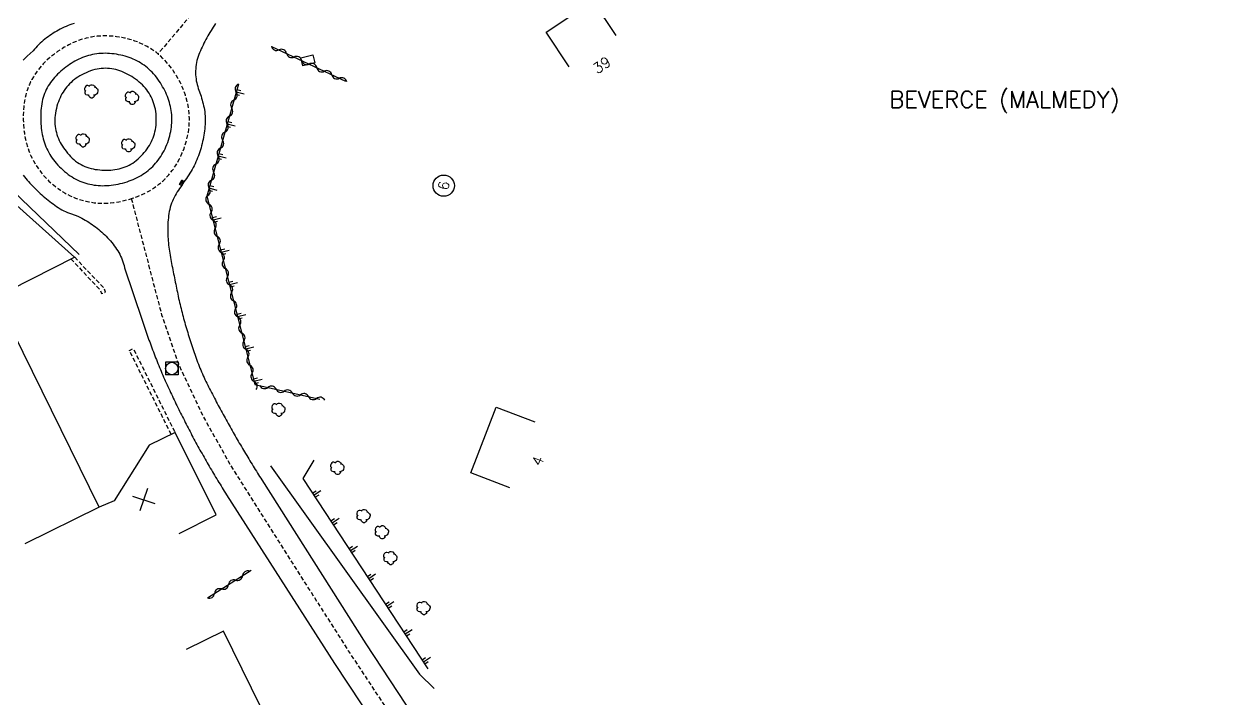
# Model space of a CAD drawing. Header units: millimetres. Extents: x 269514 to 270000, y 126091 to 127000.
# Drawn here: x 269855.4 to 270000, y 126190.9 to 126272.1 of the extents above; entities that cross this region are included whole.
import ezdxf
from ezdxf.enums import TextEntityAlignment as Align

# ---------------------------------------------------------------- set-up
doc = ezdxf.new("R2010")
doc.units = ezdxf.units.MM
doc.linetypes.add('DASHED', pattern=[0.75, 0.5, -0.25])
doc.layers.get('0').update_dxf_attribs({"linetype": 'CONTINUOUS'})
for name, color, linetype in [('W0001', 6, 'DASHED'), ('W0008', 7, 'CONTINUOUS'), ('W0017', 7, 'CONTINUOUS'), ('W0100', 7, 'CONTINUOUS'), ('W0112', 1, 'DASHED'), ('W0211', 2, 'CONTINUOUS'), ('W0300', 7, 'CONTINUOUS'), ('W0302', 3, 'CONTINUOUS'), ('W0310', 3, 'CONTINUOUS'), ('W0400', 7, 'CONTINUOUS'), ('W0420', 7, 'CONTINUOUS'), ('W0980', 7, 'CONTINUOUS'), ('W0991', 7, 'CONTINUOUS'), ('W1102', 7, 'CONTINUOUS'), ('W1471', 7, 'CONTINUOUS')]:
    doc.layers.add(name, color=color, linetype=linetype)
doc.styles.get("Standard").update_dxf_attribs({"font": 'romans.shx', "width": 0.85})

# ---------------------------------------------------------------- blocks, each defined once
blk = doc.blocks.new('T300')
for p, q in [((-0.8, 0.51), (-0.86, 0.34)), ((-0.86, 0.34), (-0.86, 0.17)), ((-0.86, 0.17), (-0.74, 0.06)), ((-0.69, 0.63), (-0.8, 0.51)), ((-0.8, -0.06), (-0.74, 0.06)), ((-0.74, 0.06), (-0.69, 0.11)), ((-0.57, 0.69), (-0.69, 0.63)), ((-0.46, 0.69), (-0.57, 0.69)), ((-0.29, 0.63), (-0.46, 0.69)), ((-0.29, 0.63), (-0.17, 0.74)), ((-0.23, 0.57), (-0.29, 0.63)), ((-0.17, 0.74), (-0.06, 0.8)), ((-0.06, 0.8), (0.06, 0.8)), ((0.06, 0.8), (0.23, 0.74)), ((0.23, 0.74), (0.34, 0.63)), ((0.34, 0.63), (0.4, 0.51)), ((0.46, 0.46), (0.34, 0.46)), ((0.4, 0.51), (0.4, 0.46)), ((0.57, 0.4), (0.46, 0.46)), ((0.57, 0.4), (0.69, 0.29)), ((0.69, 0.29), (0.74, 0.17)), ((0.74, 0.06), (0.69, -0.17)), ((0.74, 0.17), (0.74, 0.06)), ((-0.8, -0.17), (-0.8, -0.06)), ((-0.8, -0.23), (-0.8, -0.17)), ((-0.74, -0.34), (-0.8, -0.23)), ((-0.69, -0.4), (-0.74, -0.34)), ((-0.51, -0.46), (-0.69, -0.4)), ((-0.4, -0.46), (-0.51, -0.46)), ((-0.4, -0.46), (-0.34, -0.46)), ((-0.34, -0.46), (-0.34, -0.4)), ((-0.34, -0.51), (-0.34, -0.46)), ((-0.29, -0.63), (-0.34, -0.51)), ((-0.17, -0.74), (-0.29, -0.63)), ((-0.06, -0.8), (-0.17, -0.74)), ((0.06, -0.8), (-0.06, -0.8)), ((0.17, -0.74), (0.06, -0.8)), ((0.23, -0.69), (0.17, -0.74)), ((0.29, -0.46), (0.23, -0.46)), ((0.29, -0.63), (0.23, -0.69)), ((0.46, -0.4), (0.29, -0.46)), ((0.34, -0.51), (0.29, -0.63)), ((0.34, -0.51), (0.34, -0.46)), ((0.57, -0.34), (0.46, -0.4)), ((0.63, -0.29), (0.57, -0.34)), ((0.69, -0.17), (0.63, -0.29))]:
    blk.add_line(p, q)
blk = doc.blocks.new('T400')
for p, q in [((-0.15, 0.3), (0.15, 0.3)), ((-0.15, -0.25), (-0.15, 0.3)), ((-0.15, 0.15), (0.15, 0.15)), ((-0.15, 0), (0.15, 0)), ((0.15, 0.3), (0.15, -0.25)), ((-0.15, -0.15), (0.15, -0.15)), ((-0.15, -0.25), (-0.15, -0.3)), ((-0.15, -0.3), (0.15, -0.3)), ((0.15, -0.3), (0.15, -0.25))]:
    blk.add_line(p, q)
blk = doc.blocks.new('T420')
for p, q in [((0.75, 0.75), (-0.75, 0.75)), ((-0.75, 0.75), (-0.75, -0.75)), ((0.75, 0.75), (0.75, -0.75)), ((0.75, -0.75), (-0.75, -0.75))]:
    blk.add_line(p, q)
blk.add_ellipse((0, 0), major_axis=(-0.53, 0.53), ratio=1, start_param=3.926991, end_param=10.210176)
blk = doc.blocks.new('t310o')
at = {"color": 0, "linetype": 'Continuous'}
for centre, start, end in [((-0.5, 0.38), 216.8699, 323.1304), ((0.5, -0.37), 36.8699, 143.1303)]:
    blk.add_arc(centre, 0.625, start, end, dxfattribs=at)
blk = doc.blocks.new('t991o')
at = {"color": 0, "linetype": 'Continuous'}
for p, q in [((-1, 1), (1, -1)), ((-1, -1), (1, 1))]:
    blk.add_line(p, q, dxfattribs=at)
blk = doc.blocks.new('t211o')
at = {"color": 0, "linetype": 'Continuous'}
for p, q in [((-0.29, 0.5), (-0.29, 0)), ((0, 1), (0, 0)), ((0.29, 0.5), (0.29, 0))]:
    blk.add_line(p, q, dxfattribs=at)
blk = doc.blocks.new('T1471')
at = {"color": 0, "linetype": 'Continuous', "flags": 128}
blk.add_lwpolyline([(-0.75, -0.5), (-0.75, 0.5), (0.75, 0.5), (0.75, -0.5), (-0.75, -0.5)], dxfattribs=at)

msp = doc.modelspace()

# ---------------------------------------------------------------- linework, layer by layer
at = {"layer": 'W0001', "flags": 128}
for points in [[(270000, 126328.92), (269995.69, 126327.04), (269989.01, 126324.62), (269982.38, 126322.34), (269968.97, 126317.66), (269958.26, 126313.8), (269949.69, 126310.77), (269944.67, 126308.99), (269938.72, 126306.7), (269934.11, 126304.74), (269928.12, 126301.96), (269921.81, 126298.94), (269909.59, 126293.12), (269897.71, 126287.45), (269887.27, 126282.47), (269884.26, 126280.85), (269880.1, 126277.93), (269876.53, 126274.41), (269871.49, 126268.46)], [(269868.29, 126251.05), (269871.93, 126237.08), (269873.95, 126231.18), (269876.88, 126224.94), (269880.24, 126218.96), (269883.5, 126213.76), (269887.94, 126206.78), (269894.4, 126196.65), (269906.21, 126178.73), (269912.78, 126168.95), (269917.49, 126162.05), (269922.03, 126153.88), (269926.58, 126143.86), (269932.59, 126122.41)]]:
    msp.add_lwpolyline(points, dxfattribs=at)
msp.add_lwpolyline([(269868.1, 126250.99), (269868.42, 126251.09), (269868.74, 126251.2), (269869.05, 126251.32), (269869.36, 126251.44), (269869.66, 126251.58), (269869.96, 126251.72), (269870.25, 126251.87), (269870.54, 126252.04), (269870.82, 126252.21), (269871.09, 126252.39), (269871.35, 126252.58), (269871.61, 126252.78), (269871.87, 126252.99), (269872.11, 126253.21), (269872.35, 126253.44), (269872.58, 126253.67), (269872.8, 126253.92), (269873.01, 126254.17), (269873.21, 126254.43), (269873.41, 126254.7), (269873.59, 126254.98), (269873.77, 126255.26), (269873.94, 126255.55), (269874.09, 126255.85), (269874.24, 126256.15), (269874.38, 126256.46), (269874.52, 126256.78), (269874.64, 126257.1), (269874.75, 126257.43), (269874.85, 126257.75), (269874.95, 126258.08), (269875.02, 126258.4), (269875.09, 126258.73), (269875.15, 126259.05), (269875.2, 126259.38), (269875.23, 126259.71), (269875.26, 126260.03), (269875.27, 126260.36), (269875.27, 126260.68), (269875.26, 126261), (269875.24, 126261.32), (269875.21, 126261.64), (269875.17, 126261.96), (269875.11, 126262.27), (269875.05, 126262.59), (269874.98, 126262.9), (269874.89, 126263.2), (269874.8, 126263.51), (269874.7, 126263.81), (269874.58, 126264.11), (269874.46, 126264.4), (269874.33, 126264.7), (269874.19, 126264.98), (269874.05, 126265.27), (269873.89, 126265.55), (269873.73, 126265.83), (269873.55, 126266.11), (269873.37, 126266.38), (269873.18, 126266.66), (269872.97, 126266.94), (269872.75, 126267.21), (269872.53, 126267.47), (269872.3, 126267.71), (269872.06, 126267.95), (269871.82, 126268.18), (269871.56, 126268.4), (269871.31, 126268.61), (269871.04, 126268.81), (269870.77, 126268.99), (269870.49, 126269.17), (269870.21, 126269.34), (269869.92, 126269.49), (269869.63, 126269.64), (269869.33, 126269.77), (269869.03, 126269.89), (269868.72, 126270.01), (269868.42, 126270.11), (269868.1, 126270.21), (269867.79, 126270.29), (269867.47, 126270.36), (269867.15, 126270.43), (269866.83, 126270.48), (269866.5, 126270.53), (269866.17, 126270.57), (269865.83, 126270.6), (269865.49, 126270.62), (269865.16, 126270.63), (269864.82, 126270.62), (269864.49, 126270.6), (269864.16, 126270.58), (269863.83, 126270.54), (269863.51, 126270.49), (269863.19, 126270.42), (269862.87, 126270.35), (269862.56, 126270.27), (269862.25, 126270.18), (269861.95, 126270.07), (269861.65, 126269.96), (269861.35, 126269.84), (269861.06, 126269.71), (269860.78, 126269.57), (269860.5, 126269.42), (269860.22, 126269.26), (269859.95, 126269.09), (269859.69, 126268.92), (269859.42, 126268.74), (269859.17, 126268.56), (269858.91, 126268.36), (269858.66, 126268.16), (269858.42, 126267.95), (269858.17, 126267.73), (269857.93, 126267.5), (269857.7, 126267.27), (269857.48, 126267.03), (269857.27, 126266.78), (269857.06, 126266.52), (269856.86, 126266.25), (269856.67, 126265.97), (269856.5, 126265.69), (269856.33, 126265.4), (269856.17, 126265.1), (269856.03, 126264.79), (269855.9, 126264.48), (269855.78, 126264.16), (269855.67, 126263.83), (269855.58, 126263.49), (269855.5, 126263.15), (269855.44, 126262.81), (269855.38, 126262.46), (269855.35, 126262.11), (269855.32, 126261.78), (269855.31, 126261.47), (269855.29, 126261.15), (269855.29, 126260.84), (269855.29, 126260.52), (269855.3, 126260.21), (269855.32, 126259.89), (269855.34, 126259.58), (269855.37, 126259.27), (269855.42, 126258.95), (269855.47, 126258.64), (269855.52, 126258.33), (269855.59, 126258.02), (269855.67, 126257.71), (269855.76, 126257.4), (269855.86, 126257.09), (269855.96, 126256.79), (269856.08, 126256.48), (269856.21, 126256.18), (269856.36, 126255.89), (269856.51, 126255.6), (269856.67, 126255.31), (269856.85, 126255.02), (269857.03, 126254.74), (269857.23, 126254.47), (269857.44, 126254.2), (269857.66, 126253.93), (269857.89, 126253.67), (269858.13, 126253.42), (269858.38, 126253.17), (269858.65, 126252.93), (269858.92, 126252.7), (269859.19, 126252.48), (269859.47, 126252.27), (269859.76, 126252.07), (269860.05, 126251.88), (269860.34, 126251.7), (269860.64, 126251.54), (269860.95, 126251.39), (269861.25, 126251.25), (269861.56, 126251.12), (269861.88, 126251), (269862.2, 126250.9), (269862.52, 126250.81), (269862.84, 126250.73), (269863.16, 126250.66), (269863.49, 126250.61), (269863.82, 126250.56), (269864.15, 126250.53), (269864.48, 126250.51), (269864.81, 126250.5), (269865.14, 126250.51), (269865.47, 126250.52), (269865.8, 126250.54), (269866.13, 126250.58), (269866.46, 126250.62), (269866.79, 126250.68), (269867.12, 126250.74), (269867.44, 126250.82), (269867.77, 126250.9)], close=True, dxfattribs=at)
at = {"layer": 'W0008', "flags": 128}
for points in [[(269861.4, 126272.13), (269861.15, 126272.05), (269860.91, 126271.96), (269860.67, 126271.87), (269860.43, 126271.77), (269860.19, 126271.67), (269859.97, 126271.56), (269859.74, 126271.45), (269859.52, 126271.33), (269859.31, 126271.21), (269859.09, 126271.08), (269858.88, 126270.95), (269858.67, 126270.81), (269858.47, 126270.67), (269858.27, 126270.53), (269858.07, 126270.38), (269857.88, 126270.23), (269857.69, 126270.07), (269857.51, 126269.9), (269857.32, 126269.74), (269857.14, 126269.56), (269856.97, 126269.39), (269856.8, 126269.2), (269856.63, 126269.02), (269856.46, 126268.82), (269855.75, 126268.2), (269855.61, 126268.03), (269855.45, 126267.86), (269855.29, 126267.7)], [(269878.42, 126272.1), (269878.28, 126271.9), (269878.15, 126271.69), (269878.01, 126271.48), (269877.88, 126271.26), (269877.75, 126271.05), (269877.63, 126270.84), (269877.5, 126270.62), (269877.38, 126270.4), (269877.26, 126270.18), (269877.14, 126269.96), (269877.03, 126269.74), (269876.92, 126269.51), (269876.81, 126269.28), (269876.7, 126269.06), (269876.6, 126268.83), (269876.5, 126268.6), (269876.41, 126268.37), (269876.33, 126268.13), (269876.26, 126267.89), (269876.19, 126267.65), (269876.14, 126267.41), (269876.1, 126267.17), (269876.06, 126266.92), (269876.04, 126266.67), (269876.03, 126266.43), (269876.02, 126266.19), (269876.03, 126265.95), (269876.05, 126265.71), (269876.08, 126265.47), (269876.11, 126265.24), (269876.16, 126265), (269876.21, 126264.77), (269876.28, 126264.54), (269876.35, 126264.31), (269876.69, 126263.37), (269876.75, 126263.14), (269876.81, 126262.91), (269876.87, 126262.68), (269876.92, 126262.45), (269876.98, 126262.22), (269877.04, 126261.99), (269877.1, 126261.76), (269877.13, 126261.5), (269877.15, 126261.25), (269877.17, 126260.99), (269877.18, 126260.74), (269877.18, 126260.48), (269877.18, 126260.22), (269877.17, 126259.97), (269877.15, 126259.71), (269877.12, 126259.46), (269877.09, 126259.2), (269877.05, 126258.94), (269877.01, 126258.69), (269876.97, 126258.43), (269876.92, 126258.18), (269876.87, 126257.93), (269876.81, 126257.67), (269876.75, 126257.42), (269876.68, 126257.18), (269876.61, 126256.93), (269876.54, 126256.68), (269876.45, 126256.44), (269876.36, 126256.19), (269876.27, 126255.95), (269876.17, 126255.71), (269876.07, 126255.48), (269875.96, 126255.24), (269875.84, 126255.01), (269875.72, 126254.79), (269875.6, 126254.56), (269875.47, 126254.34), (269875.34, 126254.12), (269875.2, 126253.91), (269875.06, 126253.69), (269874.91, 126253.48), (269874.75, 126253.28), (269874.6, 126253.07), (269874.26, 126252.48), (269874.1, 126252.27), (269873.95, 126252.07), (269873.81, 126251.85), (269873.68, 126251.64), (269873.55, 126251.42), (269873.43, 126251.19), (269873.33, 126250.96), (269873.23, 126250.73), (269873.14, 126250.49), (269873.06, 126250.25), (269872.98, 126250.01), (269872.92, 126249.76), (269872.86, 126249.51), (269872.82, 126249.25), (269872.78, 126248.99), (269872.75, 126248.74), (269872.72, 126248.49), (269872.7, 126248.23), (269872.68, 126247.98), (269872.67, 126247.73), (269872.67, 126247.47), (269872.67, 126247.22), (269872.67, 126246.97), (269872.68, 126246.72), (269872.69, 126246.47), (269872.71, 126246.22), (269872.73, 126245.97), (269872.75, 126245.72), (269872.78, 126245.47), (269872.81, 126245.22), (269872.84, 126244.97), (269872.87, 126244.73), (269872.91, 126244.48), (269872.95, 126244.23), (269872.99, 126243.98), (269873.04, 126243.73), (269873.08, 126243.49), (269873.13, 126243.24), (269873.18, 126242.99), (269873.23, 126242.75), (269873.28, 126242.5), (269873.33, 126242.25), (269873.38, 126242.01), (269873.43, 126241.76), (269873.48, 126241.51), (269873.53, 126241.27), (269873.58, 126241.02), (269873.63, 126240.77), (269873.68, 126240.53), (269873.73, 126240.28), (269873.78, 126240.03), (269873.83, 126239.79), (269873.88, 126239.54), (269873.93, 126239.3), (269873.98, 126239.05), (269874.04, 126238.81), (269874.09, 126238.56), (269874.15, 126238.32), (269874.21, 126238.07), (269874.27, 126237.83), (269874.33, 126237.59), (269874.39, 126237.35), (269874.45, 126237.1), (269874.52, 126236.86), (269874.58, 126236.62), (269874.65, 126236.38), (269874.71, 126236.14), (269874.78, 126235.9), (269874.85, 126235.65), (269874.92, 126235.41), (269874.99, 126235.17), (269875.07, 126234.93), (269875.14, 126234.7), (269875.21, 126234.46), (269875.29, 126234.22), (269875.37, 126233.98), (269875.44, 126233.74), (269875.52, 126233.5), (269875.6, 126233.27), (269875.68, 126233.03), (269875.76, 126232.79), (269875.85, 126232.55), (269875.93, 126232.32), (269876.02, 126232.08), (269876.1, 126231.85), (269876.19, 126231.61), (269876.27, 126231.38), (269876.36, 126231.14), (269876.45, 126230.91), (269876.55, 126230.67), (269876.64, 126230.44), (269876.74, 126230.21), (269876.84, 126229.98), (269876.94, 126229.75), (269877.05, 126229.52), (269877.15, 126229.3), (269877.26, 126229.07), (269877.37, 126228.85), (269877.48, 126228.62), (269877.59, 126228.4), (269877.71, 126228.17), (269877.82, 126227.95), (269877.94, 126227.73), (269878.05, 126227.51), (269878.17, 126227.28), (269878.28, 126227.06), (269878.4, 126226.84), (269878.51, 126226.62), (269878.63, 126226.4), (269878.75, 126226.18), (269878.86, 126225.97), (269878.98, 126225.75), (269879.1, 126225.53), (269879.22, 126225.31), (269879.34, 126225.09), (269879.45, 126224.88), (269879.57, 126224.66), (269879.69, 126224.44), (269879.81, 126224.23), (269879.93, 126224.01), (269880.05, 126223.79), (269880.18, 126223.58), (269880.3, 126223.36), (269880.42, 126223.15), (269880.54, 126222.93), (269880.66, 126222.72), (269880.79, 126222.5), (269880.91, 126222.29), (269881.04, 126222.07), (269881.16, 126221.86), (269881.28, 126221.64), (269881.41, 126221.43), (269881.54, 126221.22), (269881.66, 126221), (269881.79, 126220.79), (269881.91, 126220.58), (269882.04, 126220.37), (269882.17, 126220.15), (269882.3, 126219.94), (269882.43, 126219.73), (269882.55, 126219.52), (269882.68, 126219.31), (269882.81, 126219.1), (269882.94, 126218.88), (269883.07, 126218.67), (269883.2, 126218.46), (269883.34, 126218.25), (269883.47, 126218.04), (269883.6, 126217.83), (269883.73, 126217.62), (269883.86, 126217.41), (269884, 126217.21), (269896.51, 126197.49), (269910.98, 126175.49)], [(269855.26, 126253.86), (269855.42, 126253.67), (269855.58, 126253.48), (269855.74, 126253.29), (269855.91, 126253.1), (269856.08, 126252.92), (269856.25, 126252.73), (269856.42, 126252.55), (269856.6, 126252.37), (269856.78, 126252.2), (269856.96, 126252.02), (269857.14, 126251.85), (269857.32, 126251.68), (269857.51, 126251.52), (269857.7, 126251.35), (269857.89, 126251.19), (269858.08, 126251.03), (269858.28, 126250.87), (269858.47, 126250.71), (269858.67, 126250.56), (269858.88, 126250.41), (269859.08, 126250.26), (269859.28, 126250.11), (269859.49, 126249.97), (269859.71, 126249.84), (269859.93, 126249.71), (269860.15, 126249.6), (269860.38, 126249.49), (269860.61, 126249.4), (269860.84, 126249.31), (269861.08, 126249.23), (269861.87, 126248.93), (269862.1, 126248.82), (269862.32, 126248.7), (269862.54, 126248.59), (269862.75, 126248.46), (269862.96, 126248.34), (269863.17, 126248.21), (269863.38, 126248.07), (269863.58, 126247.94), (269863.78, 126247.79), (269863.98, 126247.65), (269864.17, 126247.5), (269864.36, 126247.35), (269864.55, 126247.19), (269864.73, 126247.03), (269864.91, 126246.86), (269865.09, 126246.69), (269865.26, 126246.52), (269865.43, 126246.34), (269865.6, 126246.16), (269865.77, 126245.97), (269865.93, 126245.78), (269866.09, 126245.59), (269866.24, 126245.39), (269866.38, 126245.19), (269866.52, 126244.99), (269866.65, 126244.78), (269866.77, 126244.57), (269866.89, 126244.35), (269866.99, 126244.14), (269867.09, 126243.91), (269867.18, 126243.69), (269867.27, 126243.46), (269867.34, 126243.22), (269867.41, 126242.99), (269867.47, 126242.74), (269869.6, 126236.44), (269869.68, 126236.2), (269869.76, 126235.96), (269869.84, 126235.72), (269869.92, 126235.48), (269870, 126235.24), (269870.08, 126235), (269870.16, 126234.76), (269870.25, 126234.52), (269870.33, 126234.28), (269870.41, 126234.04), (269870.5, 126233.81), (269870.59, 126233.57), (269870.67, 126233.33), (269870.76, 126233.09), (269870.85, 126232.86), (269870.94, 126232.62), (269871.03, 126232.39), (269871.12, 126232.15), (269871.21, 126231.91), (269871.31, 126231.68), (269871.4, 126231.45), (269871.49, 126231.21), (269871.59, 126230.98), (269871.69, 126230.74), (269871.78, 126230.51), (269871.88, 126230.28), (269871.98, 126230.05), (269872.08, 126229.81), (269872.18, 126229.58), (269872.28, 126229.35), (269872.38, 126229.12), (269872.49, 126228.89), (269872.59, 126228.66), (269872.69, 126228.43), (269872.8, 126228.2), (269872.91, 126227.97), (269873.01, 126227.74), (269873.12, 126227.51), (269873.23, 126227.28), (269873.33, 126227.06), (269873.44, 126226.83), (269873.55, 126226.6), (269873.66, 126226.38), (269873.77, 126226.15), (269873.88, 126225.93), (269873.99, 126225.7), (269874.1, 126225.48), (269874.21, 126225.25), (269874.33, 126225.03), (269874.44, 126224.8), (269874.55, 126224.58), (269874.67, 126224.35), (269874.78, 126224.13), (269874.89, 126223.91), (269875.01, 126223.68), (269875.13, 126223.46), (269875.24, 126223.24), (269875.36, 126223.02), (269875.48, 126222.79), (269875.59, 126222.57), (269875.71, 126222.35), (269875.83, 126222.13), (269875.95, 126221.91), (269876.07, 126221.69), (269876.19, 126221.47), (269876.31, 126221.25), (269876.43, 126221.03), (269876.55, 126220.81), (269876.67, 126220.59), (269876.8, 126220.37), (269876.92, 126220.15), (269877.04, 126219.93), (269877.17, 126219.72), (269877.29, 126219.5), (269877.42, 126219.28), (269877.54, 126219.06), (269877.67, 126218.85), (269877.79, 126218.63), (269877.92, 126218.41), (269878.05, 126218.2), (269878.18, 126217.98), (269878.31, 126217.77), (269878.43, 126217.55), (269878.56, 126217.34), (269878.69, 126217.12), (269878.82, 126216.91), (269878.96, 126216.69), (269879.09, 126216.48), (269879.22, 126216.26), (269879.35, 126216.05), (269879.48, 126215.84), (269879.62, 126215.62), (269879.75, 126215.41), (269892.73, 126195.11), (269907.44, 126172.88)]]:
    msp.add_lwpolyline(points, dxfattribs=at)
msp.add_lwpolyline([(269867.51, 126253), (269867.77, 126253.09), (269868.03, 126253.18), (269868.28, 126253.27), (269868.53, 126253.37), (269868.77, 126253.48), (269869.01, 126253.59), (269869.24, 126253.72), (269869.46, 126253.84), (269869.68, 126253.98), (269869.89, 126254.12), (269870.1, 126254.27), (269870.3, 126254.42), (269870.49, 126254.58), (269870.68, 126254.75), (269870.86, 126254.93), (269871.04, 126255.11), (269871.21, 126255.3), (269871.37, 126255.49), (269871.53, 126255.69), (269871.68, 126255.9), (269871.83, 126256.12), (269871.97, 126256.34), (269872.1, 126256.57), (269872.23, 126256.81), (269872.35, 126257.05), (269872.46, 126257.3), (269872.57, 126257.56), (269872.67, 126257.82), (269872.76, 126258.09), (269872.84, 126258.35), (269872.91, 126258.61), (269872.98, 126258.87), (269873.03, 126259.13), (269873.08, 126259.39), (269873.11, 126259.64), (269873.14, 126259.9), (269873.16, 126260.15), (269873.17, 126260.4), (269873.17, 126260.65), (269873.16, 126260.9), (269873.15, 126261.15), (269873.12, 126261.4), (269873.09, 126261.65), (269873.05, 126261.89), (269873, 126262.13), (269872.94, 126262.38), (269872.88, 126262.62), (269872.8, 126262.86), (269872.72, 126263.1), (269872.63, 126263.34), (269872.53, 126263.57), (269872.43, 126263.81), (269872.31, 126264.05), (269872.19, 126264.28), (269872.06, 126264.51), (269871.93, 126264.74), (269871.78, 126264.98), (269871.63, 126265.2), (269871.47, 126265.43), (269871.31, 126265.65), (269871.14, 126265.86), (269870.97, 126266.07), (269870.79, 126266.26), (269870.6, 126266.44), (269870.41, 126266.62), (269870.22, 126266.79), (269870.02, 126266.95), (269869.82, 126267.1), (269869.61, 126267.24), (269869.39, 126267.38), (269869.18, 126267.51), (269868.96, 126267.63), (269868.73, 126267.74), (269868.5, 126267.84), (269868.26, 126267.94), (269868.02, 126268.03), (269867.78, 126268.11), (269867.53, 126268.18), (269867.28, 126268.25), (269867.02, 126268.31), (269866.76, 126268.36), (269866.5, 126268.41), (269866.23, 126268.45), (269865.96, 126268.48), (269865.68, 126268.51), (269865.42, 126268.52), (269865.15, 126268.53), (269864.89, 126268.52), (269864.63, 126268.51), (269864.37, 126268.49), (269864.12, 126268.46), (269863.87, 126268.42), (269863.62, 126268.37), (269863.38, 126268.31), (269863.13, 126268.25), (269862.89, 126268.18), (269862.66, 126268.1), (269862.42, 126268.01), (269862.19, 126267.91), (269861.96, 126267.81), (269861.73, 126267.69), (269861.51, 126267.58), (269861.29, 126267.45), (269861.07, 126267.32), (269860.85, 126267.17), (269860.64, 126267.03), (269860.42, 126266.87), (269860.21, 126266.71), (269860, 126266.54), (269859.8, 126266.37), (269859.6, 126266.19), (269859.41, 126266.01), (269859.23, 126265.82), (269859.05, 126265.63), (269858.88, 126265.44), (269858.73, 126265.24), (269858.57, 126265.03), (269858.43, 126264.82), (269858.3, 126264.61), (269858.17, 126264.39), (269858.06, 126264.17), (269857.95, 126263.94), (269857.85, 126263.71), (269857.76, 126263.47), (269857.68, 126263.23), (269857.62, 126262.98), (269857.56, 126262.72), (269857.51, 126262.46), (269857.47, 126262.19), (269857.44, 126261.92), (269857.42, 126261.65), (269857.4, 126261.37), (269857.39, 126261.1), (269857.39, 126260.83), (269857.39, 126260.56), (269857.4, 126260.3), (269857.41, 126260.03), (269857.43, 126259.77), (269857.46, 126259.51), (269857.49, 126259.25), (269857.53, 126259), (269857.58, 126258.75), (269857.64, 126258.5), (269857.7, 126258.25), (269857.77, 126258.01), (269857.85, 126257.76), (269857.93, 126257.52), (269858.02, 126257.29), (269858.13, 126257.06), (269858.24, 126256.83), (269858.35, 126256.6), (269858.48, 126256.37), (269858.62, 126256.15), (269858.76, 126255.93), (269858.92, 126255.72), (269859.08, 126255.51), (269859.25, 126255.3), (269859.43, 126255.09), (269859.63, 126254.89), (269859.83, 126254.7), (269860.04, 126254.5), (269860.26, 126254.31), (269860.48, 126254.14), (269860.7, 126253.97), (269860.93, 126253.81), (269861.16, 126253.66), (269861.39, 126253.53), (269861.62, 126253.4), (269861.85, 126253.28), (269862.09, 126253.17), (269862.33, 126253.08), (269862.57, 126252.99), (269862.81, 126252.91), (269863.06, 126252.84), (269863.3, 126252.78), (269863.55, 126252.73), (269863.8, 126252.68), (269864.05, 126252.65), (269864.31, 126252.63), (269864.57, 126252.61), (269864.82, 126252.6), (269865.08, 126252.61), (269865.35, 126252.62), (269865.61, 126252.64), (269865.88, 126252.66), (269866.15, 126252.7), (269866.41, 126252.75), (269866.69, 126252.8), (269866.96, 126252.86), (269867.23, 126252.93)], close=True, dxfattribs=at)
at = {"layer": 'W0017', "flags": 128}
msp.add_lwpolyline([(269861.18, 126255.92), (269861.38, 126255.74), (269861.58, 126255.57), (269861.8, 126255.41), (269862.02, 126255.27), (269862.24, 126255.14), (269862.47, 126255.03), (269862.71, 126254.92), (269862.95, 126254.83), (269863.19, 126254.75), (269863.44, 126254.68), (269863.7, 126254.62), (269863.95, 126254.57), (269864.22, 126254.54), (269864.49, 126254.51), (269864.76, 126254.49), (269865.02, 126254.48), (269865.29, 126254.47), (269865.55, 126254.48), (269865.81, 126254.49), (269866.07, 126254.52), (269866.32, 126254.55), (269866.57, 126254.59), (269866.82, 126254.64), (269867.07, 126254.71), (269867.31, 126254.78), (269867.54, 126254.87), (269867.78, 126254.96), (269868.01, 126255.08), (269868.23, 126255.2), (269868.46, 126255.33), (269868.67, 126255.49), (269868.89, 126255.65), (269869.1, 126255.83), (269869.3, 126256.02), (269869.49, 126256.21), (269869.68, 126256.41), (269869.85, 126256.61), (269870.02, 126256.82), (269870.18, 126257.03), (269870.32, 126257.24), (269870.46, 126257.46), (269870.59, 126257.68), (269870.7, 126257.91), (269870.81, 126258.14), (269870.91, 126258.37), (269870.99, 126258.61), (269871.07, 126258.86), (269871.13, 126259.1), (269871.19, 126259.36), (269871.23, 126259.62), (269871.26, 126259.88), (269871.28, 126260.14), (269871.29, 126260.42), (269871.29, 126260.69), (269871.28, 126260.97), (269871.26, 126261.26), (269871.22, 126261.53), (269871.18, 126261.8), (269871.12, 126262.06), (269871.05, 126262.32), (269870.97, 126262.57), (269870.89, 126262.81), (269870.79, 126263.05), (269870.68, 126263.28), (269870.56, 126263.5), (269870.43, 126263.72), (269870.29, 126263.93), (269870.14, 126264.14), (269869.98, 126264.34), (269869.8, 126264.54), (269869.62, 126264.72), (269869.43, 126264.91), (269869.23, 126265.08), (269869.02, 126265.25), (269868.8, 126265.42), (269868.57, 126265.58), (269868.34, 126265.73), (269868.1, 126265.87), (269867.87, 126266), (269867.63, 126266.12), (269867.39, 126266.23), (269867.15, 126266.33), (269866.91, 126266.42), (269866.67, 126266.5), (269866.42, 126266.57), (269866.18, 126266.62), (269865.93, 126266.67), (269865.68, 126266.7), (269865.43, 126266.72), (269865.18, 126266.73), (269864.93, 126266.72), (269864.67, 126266.7), (269864.42, 126266.67), (269864.16, 126266.63), (269863.9, 126266.57), (269863.63, 126266.5), (269863.37, 126266.41), (269863.1, 126266.31), (269862.84, 126266.2), (269862.58, 126266.08), (269862.33, 126265.95), (269862.1, 126265.82), (269861.87, 126265.67), (269861.65, 126265.53), (269861.44, 126265.37), (269861.23, 126265.21), (269861.04, 126265.04), (269860.86, 126264.86), (269860.68, 126264.67), (269860.52, 126264.48), (269860.36, 126264.28), (269860.21, 126264.07), (269860.07, 126263.86), (269859.94, 126263.64), (269859.82, 126263.41), (269859.71, 126263.18), (269859.6, 126262.94), (269859.51, 126262.69), (269859.42, 126262.44), (269859.34, 126262.17), (269859.27, 126261.91), (269859.21, 126261.63), (269859.16, 126261.35), (269859.12, 126261.07), (269859.09, 126260.79), (269859.08, 126260.52), (269859.08, 126260.25), (269859.09, 126259.99), (269859.12, 126259.73), (269859.16, 126259.48), (269859.21, 126259.23), (269859.27, 126258.99), (269859.34, 126258.75), (269859.42, 126258.51), (269859.52, 126258.28), (269859.62, 126258.05), (269859.74, 126257.82), (269859.86, 126257.6), (269860, 126257.38), (269860.14, 126257.16), (269860.29, 126256.95), (269860.45, 126256.74), (269860.62, 126256.53), (269860.8, 126256.32), (269860.98, 126256.12)], close=True, dxfattribs=at)
at = {"layer": 'W0100', "flags": 128}
for points in [[(269920.98, 126266.9), (269918.2, 126271.06), (269923.83, 126274.82), (269926.6, 126270.66)], [(269874.03, 126210.77), (269878.5, 126213.01), (269873.55, 126222.9), (269870.45, 126221.38), (269866.21, 126214.71), (269864.43, 126213.93), (269854.11, 126234.91), (269853.27, 126234.5), (269851.16, 126238.78), (269861.45, 126244.02), (269853.34, 126251.26), (269837.76, 126243.37), (269835.13, 126248.55), (269833.77, 126247.86), (269829.06, 126257.14)], [(269913.82, 126216.26), (269909.15, 126218.05), (269912.18, 126225.96), (269916.85, 126224.18)], [(269881.62, 126183.09), (269886.11, 126185.29), (269879.37, 126199.03), (269874.88, 126196.83)]]:
    msp.add_lwpolyline(points, dxfattribs=at)
at = {"layer": 'W0112', "flags": 128}
for points in [[(269861.02, 126243.8), (269864.56, 126240.03), (269864.72, 126239.62), (269865.19, 126239.8), (269865, 126240.3), (269861.45, 126244.02)], [(269873.09, 126222.68), (269868.05, 126232.8), (269868.51, 126233.03), (269873.55, 126222.9)]]:
    msp.add_lwpolyline(points, dxfattribs=at)
at = {"layer": 'W0211', "flags": 128}
msp.add_lwpolyline([(269885.05, 126218.91), (269902.97, 126193.84), (269904.74, 126192.13)], dxfattribs=at)
at = {"layer": 'W0302', "flags": 128}
for points in [[(269854.06, 126251.93), (269862, 126244.34)], [(269890.25, 126219.6), (269888.94, 126217.37), (269903.97, 126194.48)]]:
    msp.add_lwpolyline(points, dxfattribs=at)
at = {"layer": 'W0310', "flags": 128}
for points in [[(269885.17, 126269.36), (269894.04, 126265.17)], [(269881.17, 126264.83), (269877.38, 126251.36), (269883.15, 126228.7), (269890.96, 126226.92)], [(269877.45, 126203.02), (269882.72, 126206.34)]]:
    msp.add_lwpolyline(points, dxfattribs=at)
at = {"layer": 'W1102', "flags": 128}
msp.add_lwpolyline([(269864.43, 126213.93), (269855.46, 126209.51)], dxfattribs=at)
at = {"layer": 'W1102'}
msp.add_circle((269905.88, 126252.61), 1.28, dxfattribs=at)

# ---------------------------------------------------------------- block references
at = {"layer": 'W0211'}
for p, rotation in [((269880.9, 126263.87), 254.2900138363513), ((269879.82, 126260.02), 254.2900138363513), ((269878.73, 126256.17), 254.2900138363513), ((269877.65, 126252.31), 254.2900138363513), ((269878.12, 126248.44), 284.270584688327), ((269879.11, 126244.57), 284.270584688327), ((269880.1, 126240.69), 284.270584688327), ((269881.08, 126236.82), 284.270584688327), ((269882.07, 126232.94), 284.270584688327), ((269883.05, 126229.06), 284.270584688327), ((269890.27, 126215.36), 303.2876500047724), ((269892.46, 126212.01), 303.2876500047724), ((269894.66, 126208.67), 303.2876500047724), ((269896.85, 126205.32), 303.2876500047724), ((269899.05, 126201.98), 303.2876500047724), ((269901.24, 126198.64), 303.2876500047724), ((269903.44, 126195.29), 303.2876500047724)]:
    msp.add_blockref('t211o', p, dxfattribs=dict(at, rotation=rotation))
at = {"layer": 'W0300'}
for p in [(269863.52, 126263.95), (269868.42, 126263.16), (269862.49, 126258.06), (269867.97, 126257.46), (269886.04, 126225.66), (269893.12, 126218.65), (269896.27, 126212.86), (269898.48, 126210.91), (269899.51, 126207.8), (269903.49, 126201.79)]:
    msp.add_blockref('T300', p, dxfattribs=at)
at = {"layer": 'W0310'}
for p, rotation in [((269886.07, 126268.94), 334.6847353722316), ((269887.88, 126268.08), 334.6847353722316), ((269889.69, 126267.23), 334.6847353722316), ((269891.5, 126266.37), 334.6847353722316), ((269893.3, 126265.52), 334.6847353722316), ((269880.9, 126263.87), 254.2900138363513), ((269880.36, 126261.94), 254.2900138363513), ((269879.82, 126260.02), 254.2900138363513), ((269879.27, 126258.09), 254.2900138363513), ((269878.73, 126256.17), 254.2900138363513), ((269878.19, 126254.24), 254.2900138363513), ((269877.65, 126252.31), 254.2900138363513), ((269877.63, 126250.38), 284.270584688327), ((269878.12, 126248.44), 284.270584688327), ((269878.62, 126246.51), 284.270584688327), ((269879.11, 126244.57), 284.270584688327), ((269879.6, 126242.63), 284.270584688327), ((269880.1, 126240.69), 284.270584688327), ((269880.59, 126238.75), 284.270584688327), ((269881.08, 126236.82), 284.270584688327), ((269881.58, 126234.88), 284.270584688327), ((269882.07, 126232.94), 284.270584688327), ((269882.56, 126231), 284.270584688327), ((269883.05, 126229.06), 284.270584688327), ((269884.73, 126228.34), 347.2059749904112), ((269886.68, 126227.89), 347.2059749904112), ((269888.63, 126227.45), 347.2059749904112), ((269890.58, 126227.01), 347.2059749904112), ((269879.99, 126204.62), 32.29121449020735), ((269881.68, 126205.69), 32.29121449020735), ((269878.3, 126203.55), 32.29121449020735)]:
    msp.add_blockref('t310o', p, dxfattribs=dict(at, rotation=rotation))
at = {"layer": 'W0400', "rotation": 150.8540264637678}
msp.add_blockref('T400', (269874.37, 126252.94), dxfattribs=at)
at = {"layer": 'W0420'}
msp.add_blockref('T420', (269873.16, 126230.62), dxfattribs=at)
at = {"layer": 'W0991', "rotation": 296.606943938948}
msp.add_blockref('t991o', (269869.77, 126214.82), dxfattribs=at)
at = {"layer": 'W1471', "rotation": 195.0491136876375}
msp.add_blockref('T1471', (269889.52, 126267.69), dxfattribs=at)

# ---------------------------------------------------------------- texts
at = {"layer": 'W0980'}
msp.add_text('BEVERCE (MALMEDY)', height=2, dxfattribs=at).set_placement((269973.35, 126262.84), align=Align.MIDDLE)
at = {"layer": 'W0991'}
for s, rotation, p in [('39', 33.7367, (269924.9, 126267.12)), ('6', 79.5469, (269905.88, 126252.61)), ('4', 69.0541, (269917.2, 126219.5))]:
    msp.add_text(s, height=1.25, rotation=rotation, dxfattribs=at).set_placement(p, align=Align.MIDDLE)

doc.saveas('drawing.dxf')
